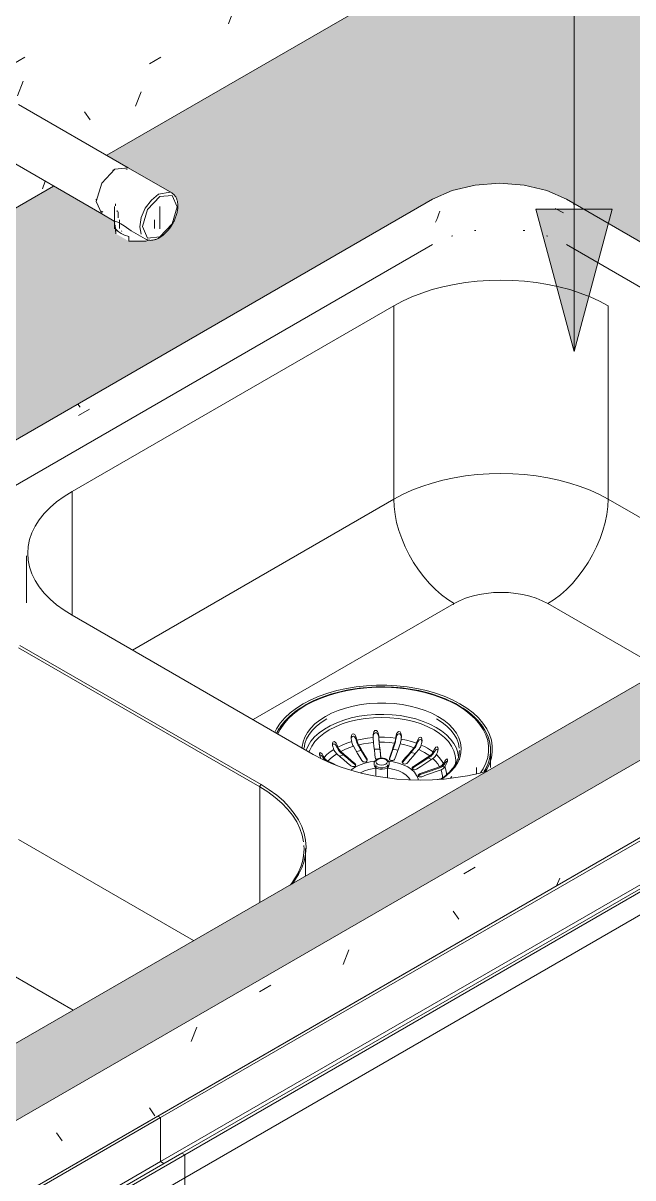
# Model space of a CAD drawing. Header units: millimetres. Extents: x -8593 to 4290, y -4897 to 11072.
# Drawn here: x 612 to 934, y -2815 to -2205 of the extents above; entities that cross this region are included whole.
import ezdxf

# ---------------------------------------------------------------- set-up
doc = ezdxf.new("R2010")
doc.units = ezdxf.units.MM
for name, color, linetype, lineweight in [('G-ANNO-TEXT', 231, 'Continuous', 9), ('G-IMPT', 8, 'Continuous', 9), ('I-FURN', 30, 'Continuous', 9)]:
    doc.layers.add(name, color=color, linetype=linetype, lineweight=lineweight)

# ---------------------------------------------------------------- blocks, each defined once
blk = doc.blocks.new('FP_4-Ortogonal 3D Copiar 1')
at = {"layer": 'I-FURN'}
for p, q in [((-15302.87, -2305.6), (-15307.27, -2303.36)), ((-15370.39, -2310.58), (-15369.83, -2309.1)), ((-15369.83, -2309.1), (-15369.26, -2307.62)), ((-15369.26, -2307.62), (-15368.68, -2306.15)), ((-15368.68, -2306.15), (-15368.09, -2304.68))]:
    blk.add_line(p, q, dxfattribs=at)

msp = doc.modelspace()

# ---------------------------------------------------------------- hatches: boundary and pattern name
at = {"layer": 'G-ANNO-TEXT'}
msp.add_hatch(color=7, dxfattribs=at).paths.add_polyline_path([(903.16, -2378.71), (923.25, -2303.71), (883.06, -2303.71)])
at = {"layer": 'I-FURN'}
h = msp.add_hatch(dxfattribs=at)
h.set_pattern_fill('FP_24', color=256, style=0, pattern_type=2)
h.set_pattern_definition([(30, (-542.186, -1853.675), (143.684, 124.434), [6.844, -117.59, 6.844, -781.239]), (30, (-542.186, -1853.675), (143.684, 124.434), [-131.278, -117.59, 6.844, -242.024, -414.78]), (30, (-542.186, -1853.675), (143.684, 124.434), [-497.736, 6.844, -117.59, 6.844, -283.502]), (30, (-542.186, -1853.675), (143.684, 124.434), [-629.014, -76.112, 6.844, -200.546]), (125.104, (-488.304, -1801.83), (-102.9507, 63.5061), [5.153, -88.544, -593.415]), (125.104, (-488.304, -1801.83), (-102.9507, 63.5061), [-93.697, 5.153, -88.544, -499.718]), (125.104, (-488.304, -1801.83), (-102.9507, 63.5061), [-187.394, 5.153, -182.241, -312.324]), (125.104, (-488.304, -1801.83), (-102.9507, 63.5061), [-374.788, 5.153, -88.544, -218.626]), (125.104, (-488.304, -1801.83), (-102.9507, 63.5061), [-468.485, 5.153, -57.311, -156.162]), (125.104, (-488.304, -1801.83), (-102.9507, 63.5061), [-530.95, 5.153, -151.008]), (248.794, (-470.344, -1708.502), (-40.73367, -187.94098), [8.193, -140.765, -943.402]), (248.794, (-470.344, -1708.502), (-40.73367, -187.94098), [-148.958, 8.193, -140.765, -794.444]), (248.794, (-470.344, -1708.502), (-40.73367, -187.94098), [-297.916, 8.193, -289.724, -496.527]), (248.794, (-470.344, -1708.502), (-40.73367, -187.94098), [-595.833, 8.193, -140.765, -347.569]), (248.794, (-470.344, -1708.502), (-40.73367, -187.94098), [-744.791, 8.193, -91.113, -248.264]), (248.794, (-470.344, -1708.502), (-40.73367, -187.94098), [-844.096, 8.193, -240.071])])
h.paths.add_polyline_path([(-398.31, -2884.29), (495.17, -2368.44), (495.17, -2339.28), (497.39, -2335.38), (502.46, -2331.72), (503.39, -2331.33), (503.39, -2243.75), (503.71, -2241.03), (-504.38, -2823.05)])
h.paths.add_polyline_path([(539.64, -2342.76), (561.42, -2330.19), (561.65, -2293.76), (561.66, -2293.4), (561.9, -2293.04), (562.05, -2292.76), (563.29, -2291.14), (563.95, -2290.78), (565.4, -2290.42), (567.5, -2290.41), (569.79, -2291.43), (569.91, -2291.28), (571.12, -2292.55), (571.12, -2293.08), (570.75, -2294.31), (569.79, -2295.25), (569.93, -2295.45), (571.4, -2293.45), (571.4, -2324.43), (628.55, -2291.43), (592.57, -2270.34), (591.93, -2270), (536.86, -2238.8), (534.08, -2237.81), (532.89, -2237.71), (532.05, -2239.36), (531.39, -2245.57), (531.39, -2331.33), (534.07, -2332.74), (537.66, -2335.81), (539.62, -2339.42), (539.63, -2341.32)])
h.paths.add_polyline_path([(562.85, -2329.36), (562.86, -2329.35), (563.14, -2295.54), (563.76, -2295.47), (563.29, -2294.97), (563.14, -2294.81), (562.82, -2294.84), (562.45, -2294.92), (562.82, -2295.47), (562.84, -2321.27)])
h.paths.add_polyline_path([(566.85, -2295.97), (568.9, -2295.62), (568.05, -2295.69), (566.86, -2295.93)])
h.paths.add_polyline_path([(567.89, -2295.26), (569.91, -2294.68), (569.65, -2294.7), (569.16, -2294.98), (568.05, -2295.23)])
h.paths.add_polyline_path([(561.7, -2292.76), (562.04, -2291.92), (562.82, -2291.57), (562.52, -2292.11), (561.9, -2292.6)])
h.paths.add_polyline_path([(656.55, -2275.26), (1468.45, -1806.51), (1468.45, -1684.04), (550.27, -2214.15), (554.87, -2216.56), (656.46, -2275.21)])
h = msp.add_hatch(dxfattribs=at)
h.set_pattern_fill('FP_15', color=256, style=0, pattern_type=2)
h.set_pattern_definition([(0, (1882.11, -4367.022), (203.2, 29.329), [8.382, -144.018, 8.382, -144.018, -812.8]), (0, (1882.11, -4367.022), (203.2, 29.329), [-304.8, 8.382, -296.418, 8.382, -144.018, -355.6]), (0, (1882.11, -4367.022), (203.2, 29.329), [-762, 8.382, -93.218, 8.382, -245.618]), (135, (1958.31, -4352.357), (-145.594, 86.93524), [5.927, -101.836, 5.927, -676.572]), (135, (1958.31, -4352.357), (-145.594, 86.93524), [-113.69, -101.836, 5.927, -209.599, -359.21]), (135, (1958.31, -4352.357), (-145.594, 86.93524), [-431.052, 5.927, -101.836, 5.927, -245.52]), (135, (1958.31, -4352.357), (-145.594, 86.93524), [-544.742, -65.915, 5.927, -173.678]), (225, (1983.71, -4293.7), (-57.60587, -116.2646), [5.927, -101.836, 5.927, -676.572]), (225, (1983.71, -4293.7), (-57.60587, -116.2646), [-113.69, -101.836, 5.927, -209.599, -359.21]), (225, (1983.71, -4293.7), (-57.60587, -116.2646), [-431.052, 5.927, -101.836, 5.927, -245.52]), (225, (1983.71, -4293.7), (-57.60587, -116.2646), [-544.742, -65.915, 5.927, -173.678])])
h.paths.add_polyline_path([(902.77, -3757.94), (1319.96, -3517.07), (330.01, -2945.52), (1390.67, -2333.15), (3441.28, -3517.07), (3936.26, -3231.3), (1468.45, -1806.51), (656.55, -2275.26), (691.86, -2295.87), (693.45, -2298.33), (694.03, -2301.05), (693.95, -2303.47), (693.1, -2307.23), (692.09, -2309.85), (690.09, -2313.33), (686.33, -2317.31), (684.53, -2318.53), (684.52, -2318.56), (681.16, -2319.93), (680.1, -2320.02), (678.23, -2319.91), (677.26, -2320.47), (668.22, -2320.53), (661.43, -2316.62), (661.16, -2310.13), (660.06, -2309.59), (628.55, -2291.43), (571.38, -2324.44), (571.41, -2339.09), (573.71, -2340.22), (578.03, -2343.5), (583.13, -2349.82), (585.99, -2354.77), (588.24, -2361.2), (589.02, -2367.32), (588.18, -2372.66), (585.99, -2376.37), (569.76, -2385.73), (567.96, -2385.75), (567.03, -2387.31), (540.1, -2402.91), (538.37, -2402.47), (538.53, -2402.97), (539.89, -2403.88), (539.62, -2439.29), (537.44, -2443.15), (533.01, -2446.56), (526.82, -2448.98), (520.64, -2450.09), (513.14, -2449.95), (507.18, -2448.83), (501.48, -2446.44), (497.12, -2442.76), (495.17, -2439.29), (495.17, -2368.44), (-398.31, -2884.29), (902.77, -3635.46), (902.77, -3727.54)])
h.paths.add_polyline_path([(2784.09, -3064.16), (2175.14, -2712.58), (2535.76, -2504.37), (3144.72, -2855.95), (2793.62, -3058.66)])
h.paths.add_polyline_path([(510.32, -2788.64), (497.38, -2787.65), (485.32, -2784.77), (473.06, -2779.08), (268.22, -2660.52), (261.96, -2655.81), (256.97, -2648.85), (255.26, -2641.38), (256.97, -2633.91), (261.96, -2626.95), (269.91, -2620.97), (828.52, -2298.45), (838.88, -2293.86), (850.94, -2290.98), (863.88, -2290), (876.82, -2290.98), (888.88, -2293.86), (899.23, -2298.45), (1104.29, -2416.84), (1112.66, -2423.41), (1117.23, -2429.78), (1118.94, -2437.25), (1117.23, -2444.73), (1112.24, -2451.69), (1104.29, -2457.67), (545.68, -2780.18), (535.32, -2784.77), (523.26, -2787.65), (517.54, -2788.09)])
h.paths.add_polyline_path([(569.01, -2384.83), (569, -2384.33), (568.9, -2384.61), (569, -2384.82)])
h.paths.add_polyline_path([(568.32, -2385.26), (570.67, -2384.46), (570.92, -2383.74), (569, -2384.83), (568.5, -2384.83), (568.27, -2385.25)])
h.paths.add_polyline_path([(539.69, -2351.77), (544.86, -2348.82), (546.57, -2348.63), (546.57, -2348.33), (545.4, -2348.38), (561.42, -2339.21), (561.4, -2330.2), (539.64, -2342.76), (539.67, -2349.31)])
h.paths.add_polyline_path([(562.85, -2329.36), (562.85, -2329.36), (562.85, -2334.1)])
h.paths.add_polyline_path([(562.85, -2338.39), (562.86, -2338.39), (562.85, -2337.88)])
h.paths.add_polyline_path([(682.04, -2297.31), (683.92, -2295.76), (683.71, -2295.96), (682.23, -2297.16)])
h.paths.add_polyline_path([(684.68, -2296.99), (684.25, -2295.98), (684.62, -2296.65), (684.63, -2296.69)])
h.paths.add_polyline_path([(685.36, -2295.29), (687.51, -2294.84), (685.37, -2295.29)])
h.paths.add_polyline_path([(672.46, -2289.16), (672.36, -2289.11), (672.44, -2289.16)])
h = msp.add_hatch(dxfattribs=at)
h.set_pattern_fill('FP_20', color=256, style=0, pattern_type=2)
h.set_pattern_definition([(30, (-436.12, -1914.912), (143.684, 124.434), [6.844, -117.59, 6.844, -781.239]), (30, (-436.12, -1914.912), (143.684, 124.434), [-131.278, -117.59, 6.844, -242.024, -414.78]), (30, (-436.12, -1914.912), (143.684, 124.434), [-497.736, 6.844, -117.59, 6.844, -283.502]), (30, (-436.12, -1914.912), (143.684, 124.434), [-629.014, -76.112, 6.844, -200.546]), (125.104, (-382.24, -1863.065), (-102.9507, 63.506), [5.153, -88.544, -593.415]), (125.104, (-382.24, -1863.065), (-102.9507, 63.506), [-93.697, 5.153, -88.544, -499.718]), (125.104, (-382.24, -1863.065), (-102.9507, 63.506), [-187.394, 5.153, -182.241, -312.324]), (125.104, (-382.24, -1863.065), (-102.9507, 63.506), [-374.788, 5.153, -88.544, -218.626]), (125.104, (-382.24, -1863.065), (-102.9507, 63.506), [-468.485, 5.153, -57.311, -156.162]), (125.104, (-382.24, -1863.065), (-102.9507, 63.506), [-530.95, 5.153, -151.008]), (248.794, (-364.278, -1769.74), (-40.73367, -187.941), [8.193, -140.765, -943.402]), (248.794, (-364.278, -1769.74), (-40.73367, -187.941), [-148.958, 8.193, -140.765, -794.444]), (248.794, (-364.278, -1769.74), (-40.73367, -187.941), [-297.916, 8.193, -289.724, -496.527]), (248.794, (-364.278, -1769.74), (-40.73367, -187.941), [-595.833, 8.193, -140.765, -347.569]), (248.794, (-364.278, -1769.74), (-40.73367, -187.941), [-744.791, 8.193, -91.113, -248.264]), (248.794, (-364.278, -1769.74), (-40.73367, -187.941), [-844.096, 8.193, -240.071])])
h.paths.add_polyline_path([(269.91, -2644.89), (828.52, -2322.37), (828.52, -2298.45), (269.91, -2620.97), (269.91, -2643.66)])
h = msp.add_hatch(dxfattribs=at)
h.set_pattern_fill('FP_21', color=256, style=0, pattern_type=2)
h.set_pattern_definition([(330, (3182.106, -2502.79), (143.684, -41.478), [6.844, -117.59, 6.844, -781.239]), (330, (3182.106, -2502.79), (143.684, -41.478), [-131.278, -117.59, 6.844, -242.024, -414.78]), (330, (3182.106, -2502.79), (143.684, -41.478), [-497.736, 6.844, -117.59, 6.844, -283.502]), (330, (3182.106, -2502.79), (143.684, -41.478), [-629.014, -76.112, 6.844, -200.546]), (111.206, (3235.988, -2513.16), (-102.95035, 182.3835), [8.193, -140.765, -943.402]), (111.206, (3235.988, -2513.16), (-102.95035, 182.3835), [-148.958, 8.193, -140.765, -794.444]), (111.206, (3235.988, -2513.16), (-102.95035, 182.3835), [-297.916, 8.193, -289.724, -496.527]), (111.206, (3235.988, -2513.16), (-102.95035, 182.3835), [-595.833, 8.193, -140.765, -347.569]), (111.206, (3235.988, -2513.16), (-102.95035, 182.3835), [-744.791, 8.193, -91.113, -248.264]), (111.206, (3235.988, -2513.16), (-102.95035, 182.3835), [-844.096, 8.193, -240.071]), (234.896, (3253.95, -2440.573), (-40.7338, -140.906), [5.153, -88.544, -593.415]), (234.896, (3253.95, -2440.573), (-40.7338, -140.906), [-93.697, 5.153, -88.544, -499.718]), (234.896, (3253.95, -2440.573), (-40.7338, -140.906), [-187.394, 5.153, -182.241, -312.324]), (234.896, (3253.95, -2440.573), (-40.7338, -140.906), [-374.788, 5.153, -88.544, -218.626]), (234.896, (3253.95, -2440.573), (-40.7338, -140.906), [-468.485, 5.153, -57.311, -156.162]), (234.896, (3253.95, -2440.573), (-40.7338, -140.906), [-530.95, 5.153, -151.008])])
h.paths.add_polyline_path([(1104.29, -2440.77), (1104.29, -2416.84), (899.23, -2298.45), (899.23, -2322.37), (1102.62, -2439.8)])
h = msp.add_hatch(dxfattribs=at)
h.set_pattern_fill('FP_17', color=256, style=0, pattern_type=2)
h.set_pattern_definition([(30, (-124.993, -2094.542), (143.684, 124.434), [6.844, -117.59, 6.844, -781.239]), (30, (-124.993, -2094.542), (143.684, 124.434), [-131.278, -117.59, 6.844, -242.024, -414.78]), (30, (-124.993, -2094.542), (143.684, 124.434), [-497.736, 6.844, -117.59, 6.844, -283.502]), (30, (-124.993, -2094.542), (143.684, 124.434), [-629.014, -76.112, 6.844, -200.546]), (125.104, (-71.11, -2042.694), (-102.9507, 63.5061), [5.153, -88.544, -593.415]), (125.104, (-71.11, -2042.694), (-102.9507, 63.5061), [-93.697, 5.153, -88.544, -499.718]), (125.104, (-71.11, -2042.694), (-102.9507, 63.5061), [-187.394, 5.153, -182.241, -312.324]), (125.104, (-71.11, -2042.694), (-102.9507, 63.5061), [-374.788, 5.153, -88.544, -218.626]), (125.104, (-71.11, -2042.694), (-102.9507, 63.5061), [-468.485, 5.153, -57.311, -156.162]), (125.104, (-71.11, -2042.694), (-102.9507, 63.5061), [-530.95, 5.153, -151.008]), (248.794, (-53.15, -1949.37), (-40.73367, -187.941), [8.193, -140.765, -943.402]), (248.794, (-53.15, -1949.37), (-40.73367, -187.941), [-148.958, 8.193, -140.765, -794.444]), (248.794, (-53.15, -1949.37), (-40.73367, -187.941), [-297.916, 8.193, -289.724, -496.527]), (248.794, (-53.15, -1949.37), (-40.73367, -187.941), [-595.833, 8.193, -140.765, -347.569]), (248.794, (-53.15, -1949.37), (-40.73367, -187.941), [-744.791, 8.193, -91.113, -248.264]), (248.794, (-53.15, -1949.37), (-40.73367, -187.941), [-844.096, 8.193, -240.071])])
h.paths.add_polyline_path([(365.37, -2965.94), (1390.67, -2373.98), (1390.67, -2333.15), (330.01, -2945.52), (344.15, -2953.69)])

# ---------------------------------------------------------------- linework, layer by layer
at = {"layer": 'G-ANNO-TEXT', "color": 7}
for p, q in [((903.16, -2378.71), (903.16, -1733.58)), ((923.25, -2303.71), (883.06, -2303.71)), ((883.06, -2303.71), (903.16, -2378.71)), ((903.16, -2378.71), (923.25, -2303.71))]:
    msp.add_line(p, q, dxfattribs=at)
at = {"layer": 'G-IMPT'}
for p, q in [((667.94, -2281.84), (609.95, -2248.36)), ((595.95, -2272.61), (653.94, -2306.08)), ((660.23, -2282.98), (659.88, -2283.18)), ((667.94, -2281.84), (660.94, -2282.53)), ((667.41, -2282.74), (666.7, -2282.34)), ((690.92, -2295.1), (667.94, -2281.84)), ((683.95, -2295.78), (680.16, -2298.82)), ((683.95, -2295.78), (690.12, -2294.74)), ((690.9, -2295.09), (690.93, -2295.11)), ((653.94, -2306.08), (651.04, -2299.68)), ((651.07, -2298.43), (651.07, -2298.84)), ((660.6, -2302.25), (660.6, -2314.09)), ((661.2, -2300.86), (661.2, -2301.84)), ((676.92, -2303.18), (674.79, -2308.08)), ((680.14, -2298.85), (676.94, -2303.14)), ((684.6, -2314.09), (684.6, -2302.25)), ((653.75, -2304.77), (654.46, -2305.17)), ((653.94, -2306.08), (660.54, -2309.9)), ((662.1, -2304.37), (662.1, -2305.1)), ((662.7, -2305.1), (662.7, -2308.21)), ((663.4, -2309.35), (663.4, -2313.92)), ((674.78, -2308.12), (674.02, -2312.89)), ((681.8, -2313.92), (681.8, -2309.35)), ((661.11, -2312.09), (661.43, -2316.62)), ((661.43, -2316.62), (661.43, -2314.17)), ((664.34, -2315.13), (664.55, -2315.51)), ((670.66, -2315.74), (676.92, -2319.35)), ((674.02, -2312.93), (674.75, -2316.84)), ((851.38, -2314.83), (850.59, -2314.96)), ((877.17, -2314.96), (876.37, -2314.83)), ((668.22, -2318.09), (668.22, -2320.53)), ((676.88, -2319.33), (676.92, -2319.35)), ((677.5, -2319.64), (677.78, -2319.74)), ((839.19, -2317.68), (838.47, -2317.92)), ((889.28, -2317.92), (888.56, -2317.68)), ((828.52, -2322.37), (269.91, -2644.89)), ((1104.29, -2440.77), (899.23, -2322.37)), ((638.31, -2452.6), (808.01, -2354.63)), ((808.01, -2354.63), (808.01, -2456.69)), ((921.15, -2456.69), (921.15, -2354.63)), ((638.31, -2452.6), (638.31, -2517.92)), ((808.01, -2456.69), (670.13, -2536.3)), ((1013.57, -2510.05), (921.15, -2456.69)), ((614.18, -2486.65), (614.18, -2511.4)), ((839.83, -2511.8), (733.77, -2573.04)), ((839.36, -2512.1), (839.76, -2512.33)), ((949.93, -2546.79), (889.33, -2511.8)), ((765.59, -2591.41), (638.31, -2517.92)), ((610.02, -2535.07), (737.3, -2608.56)), ((738.01, -2607.33), (610.73, -2533.85)), ((841.89, -2565.41), (842.31, -2565.65)), ((788.43, -2583.21), (788.43, -2584.37)), ((800.14, -2582.37), (800.14, -2582.87)), ((809.13, -2582.55), (809.13, -2583.32)), ((778.07, -2587.56), (778.46, -2587.36)), ((778.32, -2586.93), (778.32, -2588.09)), ((788.37, -2589.83), (790.91, -2589.39)), ((797.76, -2588.67), (800.54, -2588.57)), ((820.08, -2585.3), (820.42, -2585.43)), ((820.21, -2584.81), (820.21, -2585.98)), ((829.05, -2589.49), (829.05, -2590.65)), ((858.48, -2584.3), (858.6, -2584.78)), ((859.09, -2587.83), (859.14, -2588.79)), ((859.15, -2598.35), (859.15, -2589.37)), ((771.02, -2592.42), (771.02, -2593.59)), ((779.57, -2592.28), (781.51, -2591.61)), ((787.51, -2596.72), (787.51, -2596.13)), ((793.92, -2594.49), (793.92, -2593.91)), ((797.65, -2596.15), (797.65, -2596.96)), ((799.83, -2594.09), (799.24, -2594.3)), ((801.27, -2593.08), (801.23, -2593.48)), ((801.27, -2593.48), (801.27, -2593.08)), ((803.77, -2594.1), (804.34, -2594.56)), ((804.26, -2594.39), (803.91, -2594.24)), ((805.65, -2596.96), (805.65, -2596.15)), ((805.72, -2594.2), (805.77, -2593.9)), ((812.55, -2595.79), (812.75, -2595.45)), ((812.75, -2595.45), (812.75, -2594.86)), ((826.22, -2593.28), (827.98, -2594.08)), ((834.59, -2595.63), (834.59, -2596.8)), ((842.76, -2594.27), (842.76, -2593.7)), ((798.65, -2596.96), (798.65, -2602.87)), ((804.65, -2603.8), (804.65, -2596.96)), ((818.4, -2598.28), (818.4, -2597.69)), ((822.03, -2602.06), (822.03, -2601.47)), ((833.84, -2597.57), (834.78, -2598.29)), ((839.28, -2598.76), (839.93, -2597.85)), ((851.65, -2601.66), (851.65, -2598.35)), ((832.9, -2604.35), (831.08, -2604.61)), ((838.01, -2603.99), (838.6, -2603.12)), ((737.3, -2608.56), (737.3, -2669.55)), ((702.44, -2689.67), (610.02, -2636.32)), ((761.44, -2655.62), (761.44, -2640.97)), ((638.8, -2726.42), (578.2, -2691.43))]:
    msp.add_line(p, q, dxfattribs=at)
for points in [[(651.04, -2299.68, 0), (653.94, -2289.92, 0), (660.94, -2282.53, 0), (667.94, -2281.84, 0)], [(660.94, -2282.53, 0), (653.94, -2289.92, 0), (651.04, -2299.68, 0), (653.94, -2306.08, 0)], [(684.57, -2318.28, 0), (678.09, -2318.87, 0), (675.43, -2312.88, 0), (678.16, -2303.82, 0), (684.68, -2296.99, 0)], [(690.92, -2295.1, 0), (691.23, -2295.3, 0), (691.53, -2295.52, 0), (691.82, -2295.75, 0), (692.08, -2296.01, 0), (692.34, -2296.29, 0), (692.57, -2296.58, 0), (692.79, -2296.89, 0), (693, -2297.22, 0), (693.18, -2297.56, 0), (693.35, -2297.92, 0), (693.5, -2298.29, 0), (693.64, -2298.67, 0), (693.75, -2299.06, 0), (693.85, -2299.46, 0), (693.94, -2299.88, 0), (694, -2300.3, 0), (694.05, -2300.74, 0), (694.09, -2301.18, 0), (694.11, -2301.63, 0), (694.11, -2302.09, 0), (694.1, -2302.55, 0), (694.07, -2303.03, 0), (694.02, -2303.5, 0), (693.96, -2303.98, 0), (693.88, -2304.47, 0), (693.79, -2304.96, 0), (693.69, -2305.45, 0), (693.57, -2305.95, 0), (693.43, -2306.45, 0), (693.29, -2306.94, 0), (693.12, -2307.44, 0), (692.95, -2307.94, 0), (692.76, -2308.44, 0), (692.55, -2308.93, 0), (692.34, -2309.42, 0), (692.11, -2309.91, 0), (691.87, -2310.4, 0), (691.62, -2310.88, 0), (691.36, -2311.35, 0), (691.08, -2311.82, 0), (690.8, -2312.28, 0), (690.5, -2312.74, 0), (690.2, -2313.19, 0), (689.88, -2313.62, 0), (689.56, -2314.05, 0), (689.23, -2314.47, 0), (688.89, -2314.88, 0), (688.55, -2315.27, 0), (688.19, -2315.66, 0), (687.83, -2316.03, 0), (687.47, -2316.39, 0), (687.09, -2316.73, 0), (686.72, -2317.07, 0), (686.34, -2317.38, 0), (685.95, -2317.68, 0), (685.56, -2317.97, 0), (685.17, -2318.24, 0), (684.78, -2318.49, 0), (684.38, -2318.73, 0), (684.37, -2318.73, 0)], [(684.68, -2296.99, 0), (691.16, -2296.4, 0), (693.82, -2302.39, 0), (691.09, -2311.45, 0), (684.57, -2318.28, 0)], [(663.97, -2311.37, 0), (662.53, -2310.57, 0), (660.81, -2310.02, 0)], [(661.43, -2314.17, 0), (662.56, -2315.43, 0), (664.12, -2316.54, 0)], [(670.68, -2315.73, 0), (669.48, -2315.02, 0), (665.72, -2312.42, 0), (664.07, -2311.43, 0)], [(664.12, -2316.54, 0), (666.03, -2317.43, 0), (668.22, -2318.09, 0)], [(668.22, -2320.53, 0), (677.26, -2320.47, 0), (678.65, -2320.07, 0)], [(676.92, -2319.35, 0), (677.24, -2319.53, 0), (677.58, -2319.68, 0), (677.93, -2319.8, 0), (678.29, -2319.91, 0), (678.65, -2319.99, 0), (679.03, -2320.05, 0), (679.41, -2320.08, 0), (679.79, -2320.1, 0), (680.18, -2320.08, 0), (680.57, -2320.05, 0), (680.96, -2320, 0), (681.36, -2319.92, 0), (681.76, -2319.83, 0), (682.16, -2319.71, 0), (682.56, -2319.58, 0), (682.96, -2319.42, 0), (683.36, -2319.25, 0), (683.77, -2319.06, 0), (684.16, -2318.85, 0), (684.36, -2318.74, 0)], [(808.01, -2354.63, 0), (812.63, -2352.16, 0), (817.56, -2349.92, 0), (822.78, -2347.9, 0), (828.26, -2346.13, 0), (833.97, -2344.61, 0), (839.86, -2343.36, 0), (845.91, -2342.37, 0), (852.07, -2341.67, 0), (858.31, -2341.24, 0), (864.58, -2341.1, 0), (870.86, -2341.24, 0), (877.1, -2341.67, 0), (883.26, -2342.37, 0), (889.3, -2343.36, 0), (895.2, -2344.61, 0), (900.9, -2346.13, 0), (906.38, -2347.9, 0), (911.61, -2349.92, 0), (916.54, -2352.16, 0), (921.15, -2354.63, 0)], [(921.15, -2456.69, 0), (916.54, -2454.23, 0), (911.61, -2451.98, 0), (906.38, -2449.97, 0), (900.9, -2448.19, 0), (895.2, -2446.68, 0), (889.3, -2445.42, 0), (883.26, -2444.44, 0), (877.1, -2443.73, 0), (870.86, -2443.3, 0), (864.58, -2443.16, 0), (858.31, -2443.3, 0), (852.07, -2443.73, 0), (845.91, -2444.44, 0), (839.86, -2445.42, 0), (833.97, -2446.68, 0), (828.26, -2448.19, 0), (822.78, -2449.97, 0), (817.56, -2451.98, 0), (812.63, -2454.23, 0), (808.01, -2456.69, 0)], [(638.31, -2517.92, 0), (634.05, -2515.26, 0), (630.16, -2512.41, 0), (626.67, -2509.4, 0), (623.6, -2506.23, 0), (620.97, -2502.94, 0), (618.79, -2499.54, 0), (617.09, -2496.05, 0), (615.86, -2492.49, 0), (615.12, -2488.89, 0), (614.88, -2485.26, 0), (615.12, -2481.64, 0), (615.86, -2478.04, 0), (617.09, -2474.48, 0), (618.79, -2470.99, 0), (620.97, -2467.59, 0), (623.6, -2464.3, 0), (626.67, -2461.13, 0), (630.16, -2458.12, 0), (634.05, -2455.27, 0), (638.31, -2452.6, 0)], [(839.83, -2511.8, 0), (836.51, -2509.68, 0), (833.22, -2507.18, 0), (830, -2504.33, 0), (826.89, -2501.15, 0), (823.92, -2497.69, 0), (821.13, -2493.99, 0), (818.54, -2490.07, 0), (816.19, -2485.99, 0), (814.09, -2481.79, 0), (812.28, -2477.52, 0), (810.77, -2473.22, 0), (809.57, -2468.94, 0), (808.71, -2464.73, 0), (808.19, -2460.63, 0), (808.01, -2456.69, 0)], [(889.33, -2511.8, 0), (892.66, -2509.68, 0), (895.95, -2507.18, 0), (899.16, -2504.33, 0), (902.27, -2501.15, 0), (905.24, -2497.69, 0), (908.04, -2493.99, 0), (910.62, -2490.07, 0), (912.98, -2485.99, 0), (915.07, -2481.79, 0), (916.89, -2477.52, 0), (918.4, -2473.22, 0), (919.59, -2468.94, 0), (920.46, -2464.73, 0), (920.98, -2460.63, 0), (921.15, -2456.69, 0)], [(889.33, -2511.8, 0), (886.41, -2510.29, 0), (883.2, -2508.98, 0), (879.77, -2507.88, 0), (876.14, -2507.02, 0), (872.37, -2506.39, 0), (868.5, -2506.01, 0), (864.58, -2505.88, 0), (860.66, -2506.01, 0), (856.79, -2506.39, 0), (853.02, -2507.02, 0), (849.4, -2507.88, 0), (845.96, -2508.98, 0), (842.76, -2510.29, 0), (839.83, -2511.8, 0)], [(746.29, -2580.27, 0), (746.46, -2579.91, 0), (747.15, -2578.61, 0), (747.93, -2577.33, 0), (748.8, -2576.07, 0), (749.76, -2574.84, 0), (750.79, -2573.64, 0), (751.91, -2572.46, 0), (753.1, -2571.31, 0), (754.37, -2570.19, 0), (755.72, -2569.1, 0), (757.14, -2568.04, 0), (758.62, -2567.02, 0), (760.18, -2566.04, 0), (761.8, -2565.1, 0), (763.48, -2564.19, 0), (765.22, -2563.32, 0), (767.02, -2562.5, 0), (768.87, -2561.72, 0), (770.78, -2560.98, 0), (772.73, -2560.29, 0), (774.73, -2559.64, 0), (776.77, -2559.04, 0), (778.84, -2558.49, 0), (780.96, -2557.99, 0), (783.11, -2557.54, 0), (785.28, -2557.13, 0), (787.48, -2556.78, 0), (789.71, -2556.48, 0), (791.95, -2556.23, 0), (794.21, -2556.03, 0), (796.48, -2555.88, 0), (798.75, -2555.79, 0), (801.03, -2555.75, 0), (803.32, -2555.76, 0), (805.6, -2555.83, 0), (807.87, -2555.94, 0), (810.14, -2556.11, 0), (812.39, -2556.34, 0), (814.62, -2556.61, 0), (816.83, -2556.94, 0), (819.02, -2557.31, 0), (821.19, -2557.74, 0), (823.32, -2558.21, 0), (825.42, -2558.74, 0), (827.48, -2559.31, 0), (829.5, -2559.93, 0), (831.48, -2560.6, 0), (833.41, -2561.32, 0), (835.29, -2562.07, 0), (837.12, -2562.87, 0), (838.89, -2563.72, 0), (840.6, -2564.6, 0), (842.1, -2565.44, 0)], [(841.6, -2565.49, 0), (837.75, -2563.46, 0), (833.58, -2561.64, 0), (829.14, -2560.05, 0), (824.47, -2558.71, 0), (819.61, -2557.62, 0), (814.59, -2556.8, 0), (809.46, -2556.24, 0), (804.26, -2555.97, 0), (799.04, -2555.97, 0), (793.84, -2556.24, 0), (788.71, -2556.8, 0), (783.7, -2557.62, 0), (778.83, -2558.71, 0), (774.16, -2560.05, 0), (769.72, -2561.64, 0), (765.56, -2563.46, 0), (761.7, -2565.49, 0), (758.18, -2567.71, 0), (755.04, -2570.12, 0), (752.29, -2572.68, 0), (749.96, -2575.38, 0), (748.08, -2578.19, 0), (746.85, -2580.61, 0)], [(856.31, -2600.51, 0), (857.07, -2599.28, 0), (858.55, -2596.28, 0), (859.54, -2593.21, 0), (860.04, -2590.11, 0), (860.04, -2586.99, 0), (859.54, -2583.89, 0), (858.55, -2580.82, 0), (857.07, -2577.83, 0), (855.12, -2574.92, 0), (852.72, -2572.13, 0), (849.88, -2569.48, 0), (846.62, -2566.99, 0), (842.98, -2564.69, 0), (838.99, -2562.59, 0), (834.69, -2560.71, 0), (830.09, -2559.07, 0), (825.26, -2557.68, 0), (820.23, -2556.55, 0), (815.03, -2555.7, 0), (809.73, -2555.13, 0), (804.35, -2554.84, 0), (798.95, -2554.84, 0), (793.57, -2555.13, 0), (788.27, -2555.7, 0), (783.07, -2556.55, 0), (778.04, -2557.68, 0), (773.21, -2559.07, 0), (768.62, -2560.71, 0), (764.31, -2562.59, 0), (760.32, -2564.69, 0)], [(760.32, -2564.69, 0), (756.68, -2566.99, 0), (753.43, -2569.48, 0), (750.58, -2572.13, 0), (748.18, -2574.92, 0), (746.23, -2577.83, 0), (745.25, -2579.69, 0)], [(831.35, -2571.41, 0), (828.08, -2569.71, 0), (824.53, -2568.21, 0), (820.72, -2566.95, 0), (816.7, -2565.91, 0), (812.52, -2565.13, 0), (808.22, -2564.6, 0), (803.85, -2564.34, 0), (799.45, -2564.34, 0), (795.08, -2564.6, 0), (790.78, -2565.13, 0), (786.6, -2565.91, 0), (782.58, -2566.95, 0), (778.78, -2568.21, 0), (775.22, -2569.71, 0), (771.95, -2571.41, 0)], [(841.6, -2565.49, 0), (845.12, -2567.71, 0), (848.26, -2570.12, 0), (851.01, -2572.68, 0), (853.34, -2575.38, 0), (855.22, -2578.19, 0), (856.65, -2581.08, 0), (857.61, -2584.04, 0), (858.09, -2587.05, 0), (858.09, -2590.06, 0), (857.61, -2593.06, 0), (856.65, -2596.02, 0), (855.22, -2598.92, 0), (853.74, -2601.18, 0)], [(859.15, -2589.37, 0), (859.1, -2587.99, 0), (858.96, -2586.62, 0), (858.72, -2585.26, 0), (858.39, -2583.9, 0), (857.97, -2582.56, 0), (857.45, -2581.22, 0), (856.85, -2579.91, 0), (856.15, -2578.61, 0), (855.37, -2577.33, 0), (854.5, -2576.07, 0), (853.54, -2574.84, 0), (852.51, -2573.64, 0), (851.39, -2572.46, 0), (850.2, -2571.31, 0), (848.93, -2570.19, 0), (847.58, -2569.1, 0), (846.16, -2568.04, 0), (844.68, -2567.02, 0), (843.12, -2566.04, 0), (842.1, -2565.44, 0)], [(753.89, -2570.64, 0), (754.21, -2570.36, 0), (754.57, -2570.07, 0)], [(771.95, -2571.41, 0), (769.01, -2573.29, 0), (766.43, -2575.34, 0), (764.23, -2577.54, 0), (762.44, -2579.86, 0), (761.08, -2582.28, 0), (760.17, -2584.76, 0), (759.71, -2587.28, 0), (759.66, -2588.01, 0)], [(830.36, -2577.12, 0), (827.09, -2575.42, 0), (823.52, -2573.94, 0), (819.69, -2572.69, 0), (815.65, -2571.69, 0), (811.45, -2570.94, 0), (807.13, -2570.47, 0), (802.75, -2570.26, 0), (798.35, -2570.33, 0), (794, -2570.67, 0), (789.73, -2571.28, 0), (785.6, -2572.16, 0), (781.67, -2573.29, 0), (777.96, -2574.65, 0), (774.53, -2576.24, 0), (771.42, -2578.04, 0), (768.67, -2580.02, 0), (766.3, -2582.16, 0), (764.35, -2584.43, 0), (762.83, -2586.81, 0), (761.79, -2589.22, 0)], [(833.33, -2604.47, 0), (835.76, -2602.7, 0), (838.21, -2600.49, 0), (840.23, -2598.13, 0), (841.8, -2595.67, 0), (842.9, -2593.12, 0), (843.51, -2590.52, 0), (843.64, -2587.9, 0), (843.27, -2585.28, 0), (842.41, -2582.7, 0), (841.07, -2580.19, 0), (839.28, -2577.78, 0), (837.04, -2575.49, 0), (834.39, -2573.36, 0), (831.35, -2571.41, 0)], [(847.54, -2569.12, 0), (849.09, -2570.36, 0), (849.5, -2570.72, 0)], [(850.05, -2571.2, 0), (851.88, -2572.97, 0), (854.25, -2575.71, 0), (856.17, -2578.57, 0), (857.62, -2581.52, 0), (858.6, -2584.54, 0), (859.09, -2587.59, 0), (859.09, -2590.66, 0), (858.6, -2593.71, 0), (857.62, -2596.72, 0), (856.17, -2599.67, 0), (855.53, -2600.71, 0)], [(746.24, -2580.26, 0), (747.13, -2578.57, 0), (747.6, -2577.8, 0)], [(748.34, -2576.69, 0), (749.05, -2575.71, 0), (751.42, -2572.97, 0), (752.18, -2572.2, 0)], [(760.71, -2588.13, 0), (761.16, -2585.67, 0), (762.05, -2583.24, 0), (763.37, -2580.89, 0), (765.12, -2578.62, 0), (767.27, -2576.48, 0), (769.79, -2574.47, 0), (772.66, -2572.63, 0)], [(829.3, -2578.48, 0), (826.03, -2576.8, 0), (822.45, -2575.33, 0), (818.61, -2574.11, 0), (814.56, -2573.14, 0), (810.35, -2572.44, 0), (806.03, -2572.01, 0), (801.65, -2571.87, 0), (797.27, -2572.01, 0), (792.95, -2572.44, 0), (788.74, -2573.14, 0), (784.69, -2574.11, 0), (780.85, -2575.33, 0), (777.27, -2576.8, 0), (774, -2578.48, 0), (771.08, -2580.37, 0), (768.54, -2582.43, 0), (766.42, -2584.65, 0), (764.75, -2586.99, 0), (763.53, -2589.42, 0), (763.28, -2590.1, 0)], [(842.24, -2592.92, 0), (841.89, -2590.53, 0), (841.06, -2588.04, 0), (839.77, -2585.61, 0), (838.03, -2583.28, 0), (835.87, -2581.07, 0), (833.3, -2579.01, 0), (830.36, -2577.12, 0)], [(842.59, -2588.13, 0), (842.15, -2585.67, 0), (841.25, -2583.24, 0), (839.93, -2580.89, 0), (838.18, -2578.62, 0), (836.04, -2576.48, 0), (833.51, -2574.47, 0), (830.64, -2572.63, 0)], [(785.71, -2583.94, 0), (785.59, -2583.11, 0), (785.58, -2582.27, 0), (785.71, -2581.43, 0), (786.09, -2580.69, 0), (786.83, -2580.5, 0), (787.46, -2580.96, 0), (787.9, -2581.64, 0), (788.22, -2582.4, 0), (788.43, -2583.21, 0)], [(785.62, -2583.11, 0), (785.78, -2582.46, 0), (786.15, -2581.88, 0), (786.76, -2581.72, 0), (787.31, -2582.05, 0), (787.72, -2582.57, 0), (788.03, -2583.16, 0), (788.27, -2583.8, 0)], [(785.84, -2584.59, 0), (785.78, -2584.26, 0), (785.71, -2583.94, 0)], [(788.27, -2583.8, 0), (788.35, -2584.08, 0), (788.43, -2584.37, 0)], [(788.43, -2583.21, 0), (788.5, -2583.53, 0), (788.56, -2583.86, 0)], [(788.56, -2583.86, 0), (791.36, -2583.27, 0), (794.24, -2582.82, 0), (797.18, -2582.52, 0)], [(789.48, -2586.37, 0), (789.25, -2585.95, 0), (789.04, -2585.47, 0), (788.85, -2584.95, 0), (788.69, -2584.41, 0), (788.56, -2583.86, 0)], [(797.15, -2581.86, 0), (797.17, -2581.02, 0), (797.3, -2580.19, 0), (797.58, -2579.4, 0), (798.12, -2578.75, 0), (798.92, -2578.71, 0), (799.51, -2579.3, 0), (799.85, -2580.06, 0), (800.05, -2580.87, 0), (800.14, -2581.71, 0)], [(797.18, -2582.52, 0), (797.16, -2582.19, 0), (797.15, -2581.86, 0)], [(797.17, -2582.19, 0), (797.23, -2581.74, 0), (797.4, -2581.07, 0), (797.69, -2580.44, 0), (798.18, -2579.95, 0), (798.85, -2579.92, 0), (799.38, -2580.35, 0), (799.72, -2580.95, 0), (799.94, -2581.6, 0), (800.08, -2582.28, 0)], [(797.18, -2582.52, 0), (797.2, -2583.09, 0), (797.24, -2583.65, 0), (797.28, -2584.19, 0), (797.32, -2584.7, 0), (797.37, -2585.15, 0)], [(800.08, -2582.28, 0), (800.11, -2582.57, 0), (800.14, -2582.87, 0)], [(800.14, -2581.71, 0), (800.15, -2582.04, 0), (800.17, -2582.37, 0)], [(800.14, -2582.87, 0), (800.18, -2583.58, 0), (800.23, -2584.26, 0), (800.28, -2584.89, 0), (800.34, -2585.47, 0)], [(800.17, -2582.37, 0), (803.15, -2582.37, 0), (806.12, -2582.52, 0), (809.05, -2582.82, 0)], [(800.35, -2585, 0), (800.31, -2584.55, 0), (800.26, -2584.04, 0), (800.22, -2583.5, 0), (800.19, -2582.94, 0), (800.17, -2582.37, 0)], [(809.05, -2582.82, 0), (808.97, -2583.38, 0), (808.87, -2583.94, 0), (808.76, -2584.47, 0), (808.63, -2584.97, 0), (808.49, -2585.41, 0)], [(808.53, -2585.88, 0), (808.71, -2585.32, 0), (808.87, -2584.69, 0), (809.01, -2584.02, 0), (809.13, -2583.32, 0)], [(809.05, -2582.82, 0), (809.09, -2582.49, 0), (809.13, -2582.16, 0)], [(809.13, -2582.16, 0), (809.28, -2581.34, 0), (809.54, -2580.55, 0), (809.94, -2579.83, 0), (810.56, -2579.3, 0), (811.34, -2579.42, 0), (811.81, -2580.12, 0), (812.02, -2580.93, 0), (812.08, -2581.77, 0), (812.03, -2582.61, 0)], [(809.13, -2583.32, 0), (809.18, -2583.03, 0), (809.24, -2582.74, 0)], [(809.24, -2582.74, 0), (809.43, -2582.08, 0), (809.7, -2581.46, 0), (810.08, -2580.9, 0), (810.63, -2580.51, 0), (811.28, -2580.61, 0), (811.72, -2581.15, 0), (811.95, -2581.8, 0), (812.06, -2582.49, 0)], [(811.39, -2585.86, 0), (811.53, -2585.42, 0), (811.66, -2584.92, 0), (811.77, -2584.39, 0), (811.87, -2583.83, 0), (811.95, -2583.27, 0)], [(812.03, -2582.61, 0), (811.99, -2582.94, 0), (811.95, -2583.27, 0)], [(811.95, -2583.27, 0), (814.75, -2583.86, 0), (817.45, -2584.59, 0), (820.03, -2585.45, 0)], [(820.21, -2584.81, 0), (820.48, -2584.03, 0), (820.84, -2583.31, 0), (821.31, -2582.67, 0), (821.94, -2582.27, 0), (822.6, -2582.54, 0), (822.89, -2583.31, 0), (822.94, -2584.16, 0), (822.85, -2584.99, 0), (822.67, -2585.81, 0)], [(820.42, -2585.43, 0), (820.69, -2584.81, 0), (821.03, -2584.25, 0), (821.46, -2583.77, 0), (822, -2583.5, 0), (822.55, -2583.72, 0), (822.84, -2584.33, 0), (822.9, -2584.64, 0)], [(829.3, -2578.48, 0), (832.22, -2580.37, 0), (834.76, -2582.43, 0), (836.88, -2584.65, 0), (838.56, -2586.99, 0), (839.77, -2589.42, 0), (840.5, -2591.92, 0), (840.75, -2594.44, 0), (840.56, -2596.68, 0)], [(771.3, -2592.99, 0), (772.79, -2591.5, 0), (774.5, -2590.09, 0), (776.41, -2588.77, 0)], [(776.19, -2588.15, 0), (775.95, -2587.36, 0), (775.8, -2586.54, 0), (775.76, -2585.69, 0), (775.95, -2584.89, 0), (776.52, -2584.56, 0), (777.13, -2584.9, 0), (777.61, -2585.49, 0), (778, -2586.18, 0), (778.32, -2586.93, 0)], [(775.84, -2586.4, 0), (775.98, -2586.07, 0), (776.46, -2585.8, 0), (776.98, -2586.02, 0), (777.41, -2586.45, 0), (777.77, -2586.98, 0), (778.07, -2587.56, 0)], [(776.41, -2588.77, 0), (776.3, -2588.46, 0), (776.19, -2588.15, 0)], [(776.41, -2588.77, 0), (776.63, -2589.28, 0), (776.9, -2589.78, 0), (777.21, -2590.25, 0), (777.57, -2590.67, 0), (777.95, -2591.03, 0)], [(778.07, -2587.56, 0), (778.19, -2587.83, 0), (778.32, -2588.09, 0)], [(778.32, -2586.93, 0), (778.43, -2587.24, 0), (778.53, -2587.54, 0)], [(778.32, -2588.09, 0), (778.65, -2588.72, 0), (779.04, -2589.31, 0), (779.48, -2589.84, 0), (779.96, -2590.3, 0)], [(778.53, -2587.54, 0), (780.82, -2586.44, 0), (783.26, -2585.45, 0), (785.84, -2584.59, 0)], [(780.07, -2589.81, 0), (779.69, -2589.44, 0), (779.34, -2589.02, 0), (779.02, -2588.56, 0), (778.75, -2588.06, 0), (778.53, -2587.54, 0)], [(786.76, -2587.11, 0), (784.4, -2587.9, 0), (782.16, -2588.8, 0), (780.07, -2589.81, 0)], [(780.07, -2589.81, 0), (781.93, -2591.39, 0), (783.79, -2592.97, 0), (785.65, -2594.55, 0), (787.51, -2596.13, 0)], [(785.84, -2584.59, 0), (785.97, -2585.14, 0), (786.13, -2585.68, 0), (786.32, -2586.2, 0), (786.53, -2586.68, 0), (786.76, -2587.11, 0)], [(791.2, -2594.64, 0), (790.09, -2592.76, 0), (788.98, -2590.87, 0), (787.87, -2588.99, 0), (786.76, -2587.11, 0)], [(788.43, -2584.37, 0), (788.63, -2585.05, 0), (788.86, -2585.71, 0), (789.13, -2586.31, 0), (789.41, -2586.84, 0)], [(789.41, -2586.84, 0), (790.54, -2588.76, 0), (791.67, -2590.67, 0), (792.8, -2592.58, 0), (793.92, -2594.49, 0)], [(797.37, -2585.15, 0), (794.68, -2585.43, 0), (792.04, -2585.84, 0), (789.48, -2586.37, 0)], [(789.48, -2586.37, 0), (790.59, -2588.26, 0), (791.7, -2590.14, 0), (792.81, -2592.02, 0), (793.92, -2593.91, 0)], [(798.28, -2593.23, 0), (798.05, -2591.21, 0), (797.82, -2589.19, 0), (797.59, -2587.17, 0), (797.37, -2585.15, 0)], [(800.34, -2585.47, 0), (800.57, -2587.52, 0), (800.81, -2589.57, 0), (801.04, -2591.62, 0), (801.25, -2593.48, 0)], [(808.49, -2585.41, 0), (805.8, -2585.14, 0), (803.08, -2585.01, 0), (800.35, -2585, 0)], [(800.35, -2585, 0), (800.58, -2587.02, 0), (800.81, -2589.04, 0), (801.04, -2591.06, 0), (801.27, -2593.08, 0)], [(805.77, -2593.31, 0), (806.45, -2591.33, 0), (807.13, -2589.36, 0), (807.81, -2587.39, 0), (808.49, -2585.41, 0)], [(805.77, -2593.9, 0), (806.46, -2591.89, 0), (807.15, -2589.89, 0), (807.84, -2587.88, 0), (808.53, -2585.88, 0)], [(807.52, -2588.8, 0), (809.38, -2588.98, 0), (810.28, -2589.09, 0)], [(811.39, -2585.86, 0), (810.71, -2587.84, 0), (810.03, -2589.81, 0), (809.34, -2591.78, 0), (808.66, -2593.76, 0)], [(818.79, -2587.85, 0), (816.42, -2587.07, 0), (813.95, -2586.4, 0), (811.39, -2585.86, 0)], [(812.75, -2594.86, 0), (814.26, -2593.11, 0), (815.77, -2591.36, 0), (817.28, -2589.6, 0), (818.79, -2587.85, 0)], [(812.75, -2595.45, 0), (814.29, -2593.67, 0), (815.82, -2591.89, 0), (817.35, -2590.11, 0), (818.88, -2588.33, 0)], [(821.24, -2588.85, 0), (819.74, -2590.6, 0), (818.23, -2592.35, 0), (816.72, -2594.1, 0), (815.21, -2595.85, 0)], [(820.03, -2585.45, 0), (819.86, -2585.98, 0), (819.64, -2586.5, 0), (819.38, -2587, 0), (819.1, -2587.45, 0), (818.79, -2587.85, 0)], [(818.88, -2588.33, 0), (819.27, -2587.83, 0), (819.62, -2587.26, 0), (819.94, -2586.63, 0), (820.21, -2585.98, 0)], [(820.03, -2585.45, 0), (820.12, -2585.13, 0), (820.21, -2584.81, 0)], [(820.21, -2585.98, 0), (820.31, -2585.7, 0), (820.42, -2585.43, 0)], [(821.24, -2588.85, 0), (821.55, -2588.45, 0), (821.84, -2587.99, 0), (822.1, -2587.5, 0), (822.32, -2586.97, 0), (822.49, -2586.44, 0)], [(824.32, -2590.41, 0), (822.82, -2589.6, 0), (821.24, -2588.85, 0)], [(822.67, -2585.81, 0), (822.58, -2586.12, 0), (822.49, -2586.44, 0)], [(822.49, -2586.44, 0), (824.22, -2587.26, 0), (825.85, -2588.14, 0)], [(825.85, -2588.14, 0), (827.38, -2589.08, 0), (828.8, -2590.08, 0)], [(829.05, -2589.49, 0), (828.92, -2589.79, 0), (828.8, -2590.08, 0)], [(830.77, -2590.91, 0), (831.06, -2590.15, 0), (831.28, -2589.34, 0), (831.41, -2588.5, 0), (831.33, -2587.69, 0), (830.86, -2587.31, 0), (830.3, -2587.59, 0), (829.81, -2588.13, 0), (829.4, -2588.78, 0), (829.05, -2589.49, 0)], [(831.3, -2588.87, 0), (830.91, -2588.55, 0), (830.44, -2588.72, 0), (830.02, -2589.11, 0), (829.65, -2589.6, 0), (829.33, -2590.15, 0)], [(842.65, -2589.37, 0), (842.62, -2590.27, 0), (842.53, -2591.17, 0), (842.37, -2592.07, 0), (842.15, -2592.96, 0), (841.87, -2593.85, 0), (841.53, -2594.74, 0), (841.12, -2595.62, 0), (840.65, -2596.5, 0), (840.12, -2597.36, 0), (839.53, -2598.22, 0), (838.88, -2599.06, 0), (838.16, -2599.9, 0), (837.39, -2600.71, 0), (836.56, -2601.51, 0), (835.67, -2602.3, 0), (834.73, -2603.06, 0), (833.73, -2603.8, 0), (832.7, -2604.5, 0)], [(859.15, -2589.49, 0), (859.09, -2590.9, 0), (858.6, -2593.95, 0)], [(857.48, -2600.19, 0), (852.77, -2601.42, 0), (846.88, -2602.68, 0), (840.83, -2603.66, 0), (834.67, -2604.37, 0), (828.43, -2604.8, 0), (822.16, -2604.94, 0), (815.88, -2604.8, 0), (809.64, -2604.37, 0), (803.48, -2603.66, 0), (797.44, -2602.68, 0), (791.54, -2601.42, 0), (785.84, -2599.9, 0), (780.36, -2598.13, 0), (775.13, -2596.12, 0), (770.2, -2593.87, 0), (765.59, -2591.41, 0)], [(769.42, -2593.26, 0), (769.14, -2592.48, 0), (768.93, -2591.66, 0), (768.9, -2590.84, 0), (769.25, -2590.42, 0), (769.75, -2590.65, 0), (770.22, -2591.14, 0), (770.64, -2591.74, 0), (771.02, -2592.42, 0)], [(769.2, -2591.67, 0), (769.62, -2591.79, 0), (770.02, -2592.14, 0), (770.38, -2592.6, 0), (770.72, -2593.11, 0)], [(770.72, -2593.11, 0), (770.86, -2593.35, 0), (771.02, -2593.59, 0)], [(771.02, -2592.42, 0), (771.16, -2592.7, 0), (771.3, -2592.99, 0)], [(771.02, -2593.59, 0), (771.44, -2594.14, 0), (771.94, -2594.64, 0)], [(773.27, -2594.9, 0), (772.78, -2594.62, 0), (772.32, -2594.28, 0), (771.92, -2593.89, 0), (771.57, -2593.45, 0), (771.3, -2592.99, 0)], [(777.95, -2591.03, 0), (776.2, -2592.24, 0), (774.63, -2593.53, 0), (773.27, -2594.9, 0)], [(773.27, -2594.9, 0), (775.65, -2596.05, 0), (778.03, -2597.19, 0), (778.45, -2597.4, 0)], [(785.39, -2597.36, 0), (783.53, -2595.78, 0), (781.67, -2594.2, 0), (779.81, -2592.62, 0), (777.95, -2591.03, 0)], [(779.96, -2590.3, 0), (781.84, -2591.91, 0), (783.73, -2593.51, 0), (785.62, -2595.12, 0), (787.51, -2596.72, 0)], [(787.51, -2596.13, 0), (787.8, -2596.47, 0), (787.94, -2596.85, 0), (787.9, -2597.22, 0), (787.68, -2597.54, 0), (787.31, -2597.75, 0), (786.83, -2597.84, 0), (786.31, -2597.8, 0), (785.81, -2597.63, 0), (785.39, -2597.36, 0)], [(785.43, -2599.77, 0), (785.94, -2599.35, 0), (787.92, -2598.01, 0), (790.24, -2596.87, 0), (792.84, -2595.95, 0), (795.65, -2595.27, 0), (798.16, -2594.91, 0)], [(793.92, -2593.91, 0), (794.06, -2594.29, 0), (794.02, -2594.68, 0), (793.8, -2595.02, 0), (793.43, -2595.28, 0), (792.95, -2595.4, 0), (792.42, -2595.39, 0), (791.92, -2595.24, 0), (791.5, -2594.98, 0), (791.2, -2594.64, 0)], [(797.65, -2596.15, 0), (797.66, -2596.01, 0), (797.67, -2595.87, 0), (797.69, -2595.73, 0), (797.73, -2595.6, 0), (797.77, -2595.47, 0), (797.82, -2595.34, 0), (797.87, -2595.22, 0), (797.94, -2595.1, 0), (798.01, -2594.99, 0), (798.08, -2594.88, 0), (798.16, -2594.78, 0), (798.25, -2594.68, 0), (798.34, -2594.58, 0), (798.43, -2594.49, 0), (798.53, -2594.4, 0), (798.63, -2594.32, 0), (798.74, -2594.24, 0), (798.85, -2594.17, 0), (798.96, -2594.1, 0), (799.07, -2594.03, 0), (799.19, -2593.97, 0), (799.31, -2593.91, 0), (799.43, -2593.85, 0), (799.56, -2593.8, 0), (799.68, -2593.75, 0), (799.81, -2593.7, 0), (799.94, -2593.66, 0), (800.07, -2593.62, 0), (800.21, -2593.59, 0), (800.34, -2593.56, 0), (800.48, -2593.53, 0), (800.62, -2593.5, 0), (800.76, -2593.48, 0), (800.9, -2593.46, 0), (801.04, -2593.44, 0), (801.18, -2593.43, 0), (801.33, -2593.42, 0), (801.47, -2593.42, 0), (801.61, -2593.41, 0), (801.76, -2593.41, 0), (801.9, -2593.42, 0), (802.04, -2593.43, 0), (802.18, -2593.44, 0), (802.32, -2593.45, 0), (802.47, -2593.47, 0), (802.61, -2593.49, 0), (802.74, -2593.51, 0), (802.88, -2593.54, 0), (803.02, -2593.57, 0), (803.15, -2593.6, 0), (803.29, -2593.64, 0), (803.42, -2593.68, 0), (803.55, -2593.72, 0), (803.68, -2593.77, 0), (803.8, -2593.82, 0), (803.93, -2593.88, 0), (804.05, -2593.93, 0), (804.17, -2594, 0), (804.27, -2594.05, 0)], [(799.13, -2594.2, 0), (798.71, -2593.95, 0), (798.41, -2593.62, 0), (798.28, -2593.23, 0)], [(799.53, -2596.55, 0), (798.88, -2595.99, 0), (798.65, -2595.33, 0), (798.88, -2594.67, 0), (799.53, -2594.1, 0)], [(799.53, -2594.1, 0), (800.5, -2593.73, 0), (801.65, -2593.6, 0), (802.8, -2593.73, 0), (803.77, -2594.1, 0)], [(804.42, -2594.67, 0), (804.65, -2595.33, 0), (804.42, -2595.99, 0), (803.77, -2596.55, 0), (802.8, -2596.93, 0), (801.65, -2597.06, 0), (800.5, -2596.93, 0), (799.53, -2596.55, 0)], [(805.65, -2596.15, 0), (805.65, -2596.01, 0), (805.63, -2595.87, 0), (805.61, -2595.73, 0), (805.58, -2595.6, 0), (805.53, -2595.47, 0), (805.49, -2595.34, 0), (805.43, -2595.22, 0), (805.37, -2595.1, 0), (805.3, -2594.99, 0), (805.22, -2594.88, 0), (805.14, -2594.78, 0), (805.05, -2594.68, 0), (804.96, -2594.58, 0), (804.87, -2594.49, 0), (804.77, -2594.4, 0), (804.67, -2594.32, 0), (804.56, -2594.24, 0), (804.46, -2594.17, 0), (804.34, -2594.1, 0), (804.27, -2594.05, 0)], [(804.48, -2597.78, 0), (805.21, -2597.19, 0), (805.6, -2596.51, 0), (805.6, -2595.78, 0), (805.21, -2595.1, 0), (804.92, -2594.81, 0)], [(804.93, -2594.89, 0), (807.65, -2595.27, 0), (810.47, -2595.95, 0), (813.06, -2596.87, 0), (815.38, -2598.01, 0)], [(808.66, -2593.76, 0), (808.45, -2594.13, 0), (808.08, -2594.43, 0), (807.61, -2594.63, 0), (807.09, -2594.69, 0), (806.58, -2594.61, 0), (806.15, -2594.4, 0), (805.85, -2594.08, 0), (805.72, -2593.7, 0), (805.77, -2593.31, 0)], [(815.21, -2595.85, 0), (814.85, -2596.16, 0), (814.38, -2596.38, 0), (813.86, -2596.48, 0), (813.35, -2596.44, 0), (812.92, -2596.26, 0), (812.62, -2595.97, 0), (812.49, -2595.61, 0), (812.54, -2595.23, 0), (812.75, -2594.86, 0)], [(817.17, -2590.32, 0), (817.85, -2590.49, 0), (819.47, -2590.91, 0)], [(827.02, -2592.18, 0), (824.86, -2593.56, 0), (822.71, -2594.94, 0), (820.56, -2596.32, 0), (818.4, -2597.69, 0)], [(827.15, -2592.68, 0), (824.96, -2594.08, 0), (822.78, -2595.48, 0), (820.59, -2596.88, 0), (818.4, -2598.28, 0)], [(820.12, -2599.11, 0), (822.28, -2597.73, 0), (824.43, -2596.36, 0), (826.59, -2594.98, 0), (828.74, -2593.6, 0)], [(824.32, -2590.41, 0), (825.72, -2591.27, 0), (827.02, -2592.18, 0)], [(828.8, -2590.08, 0), (828.55, -2590.57, 0), (828.24, -2591.04, 0), (827.87, -2591.47, 0), (827.46, -2591.86, 0), (827.02, -2592.18, 0)], [(827.15, -2592.68, 0), (827.7, -2592.28, 0), (828.21, -2591.79, 0), (828.67, -2591.25, 0), (829.05, -2590.65, 0)], [(828.74, -2593.6, 0), (829.18, -2593.28, 0), (829.59, -2592.89, 0), (829.96, -2592.46, 0), (830.27, -2591.99, 0), (830.52, -2591.5, 0)], [(828.74, -2593.6, 0), (830.1, -2594.97, 0), (831.25, -2596.39, 0), (832.19, -2597.87, 0)], [(829.05, -2590.65, 0), (829.19, -2590.4, 0), (829.33, -2590.15, 0)], [(830.52, -2591.5, 0), (830.65, -2591.21, 0), (830.77, -2590.91, 0)], [(830.52, -2591.5, 0), (832.01, -2592.99, 0), (833.27, -2594.55, 0), (834.29, -2596.17, 0)], [(834.29, -2596.17, 0), (833.99, -2596.6, 0), (833.63, -2597, 0), (833.19, -2597.35, 0), (832.71, -2597.65, 0), (832.19, -2597.87, 0)], [(834.59, -2595.63, 0), (834.44, -2595.9, 0), (834.29, -2596.17, 0)], [(835.36, -2597.31, 0), (835.73, -2596.61, 0), (836.06, -2595.86, 0), (836.33, -2595.06, 0), (836.47, -2594.26, 0), (836.27, -2593.81, 0), (835.83, -2593.99, 0), (835.4, -2594.43, 0), (834.98, -2594.99, 0), (834.59, -2595.63, 0)], [(836.3, -2595.05, 0), (835.95, -2595.14, 0), (835.59, -2595.45, 0), (835.24, -2595.87, 0), (834.9, -2596.36, 0)], [(841.54, -2594.84, 0), (842.15, -2593.07, 0), (842.59, -2590.61, 0)], [(787.51, -2596.72, 0), (787.8, -2597.06, 0), (787.94, -2597.44, 0), (787.9, -2597.81, 0), (787.68, -2598.12, 0), (787.36, -2598.32, 0)], [(790.48, -2601.13, 0), (792.59, -2600.1, 0), (794.97, -2599.31, 0), (797.56, -2598.76, 0), (798.67, -2598.62, 0)], [(797.65, -2596.96, 0), (797.79, -2597.56, 0), (798.37, -2598.29, 0), (799.36, -2598.85, 0), (800.62, -2599.19, 0), (802, -2599.26, 0), (803.34, -2599.05, 0), (804.48, -2598.59, 0)], [(802.12, -2598.44, 0), (801.02, -2598.43, 0), (799.83, -2598.2, 0), (798.82, -2597.78, 0)], [(804.48, -2597.78, 0), (803.47, -2598.2, 0), (802.28, -2598.43, 0)], [(804.48, -2598.59, 0), (805.28, -2597.94, 0), (805.64, -2597.16, 0)], [(804.66, -2598.62, 0), (805.74, -2598.76, 0), (808.33, -2599.31, 0), (810.71, -2600.1, 0), (812.82, -2601.13, 0), (814.59, -2602.34, 0), (815.97, -2603.72, 0), (816.7, -2604.8, 0)], [(820.99, -2604.91, 0), (820.83, -2604.18, 0), (820.12, -2602.47, 0), (818.95, -2600.85, 0), (817.36, -2599.35, 0), (815.38, -2598.01, 0)], [(818.4, -2597.69, 0), (818.04, -2598, 0), (817.82, -2598.36, 0), (817.77, -2598.73, 0), (817.9, -2599.06, 0), (818.2, -2599.31, 0), (818.64, -2599.45, 0), (819.14, -2599.45, 0), (819.66, -2599.34, 0), (820.12, -2599.11, 0)], [(818.4, -2598.28, 0), (818.04, -2598.59, 0), (817.82, -2598.95, 0), (817.77, -2599.32, 0), (817.9, -2599.65, 0)], [(822.03, -2601.47, 0), (821.56, -2601.7, 0), (821.2, -2602, 0), (820.97, -2602.34, 0), (820.92, -2602.68, 0), (821.06, -2602.97, 0), (821.36, -2603.18, 0), (821.79, -2603.29, 0), (822.29, -2603.27, 0), (822.81, -2603.15, 0)], [(822.03, -2602.06, 0), (821.56, -2602.28, 0), (821.2, -2602.58, 0), (820.97, -2602.93, 0), (820.92, -2603.19, 0)], [(832.19, -2597.87, 0), (829.65, -2598.77, 0), (827.11, -2599.67, 0), (824.57, -2600.57, 0), (822.03, -2601.47, 0)], [(832.35, -2598.4, 0), (829.77, -2599.32, 0), (827.19, -2600.23, 0), (824.61, -2601.15, 0), (822.03, -2602.06, 0)], [(822.81, -2603.15, 0), (825.35, -2602.25, 0), (827.89, -2601.35, 0), (830.43, -2600.45, 0), (832.97, -2599.55, 0)], [(832.35, -2598.4, 0), (833, -2598.12, 0), (833.6, -2597.75, 0), (834.14, -2597.3, 0), (834.59, -2596.8, 0)], [(832.97, -2599.55, 0), (833.49, -2599.32, 0), (833.97, -2599.03, 0), (834.4, -2598.68, 0), (834.77, -2598.28, 0), (835.06, -2597.84, 0)], [(832.97, -2599.55, 0), (833.44, -2601.1, 0), (833.67, -2602.67, 0), (833.7, -2603.79, 0)], [(834.59, -2596.8, 0), (834.75, -2596.58, 0), (834.9, -2596.36, 0)], [(835.06, -2597.84, 0), (835.21, -2597.57, 0), (835.36, -2597.31, 0)], [(835.06, -2597.84, 0), (835.58, -2599.54, 0), (835.84, -2601.25, 0), (835.87, -2602.1, 0)], [(857.71, -2596.51, 0), (857.17, -2597.76, 0), (856.54, -2599, 0), (855.83, -2600.23, 0), (855.52, -2600.69, 0)], [(857.16, -2598.03, 0), (856.17, -2599.92, 0), (855.72, -2600.66, 0)], [(738.01, -2607.33, 0), (737.66, -2607.64, 0), (737.4, -2608.09, 0), (737.3, -2608.56, 0)], [(754.58, -2659.62, 0), (755.57, -2658.3, 0), (757.77, -2654.85, 0), (759.5, -2651.32, 0), (760.74, -2647.71, 0), (761.49, -2644.07, 0), (761.74, -2640.4, 0), (761.49, -2636.73, 0), (760.74, -2633.08, 0), (759.5, -2629.48, 0), (757.77, -2625.95, 0), (755.57, -2622.5, 0), (752.91, -2619.17, 0), (749.8, -2615.96, 0), (746.27, -2612.91, 0), (742.33, -2610.03, 0), (738.01, -2607.33, 0)], [(737.3, -2608.56, 0), (741.57, -2611.22, 0), (745.46, -2614.07, 0), (748.95, -2617.08, 0), (752.02, -2620.25, 0), (754.65, -2623.54, 0), (756.82, -2626.94, 0), (758.52, -2630.43, 0), (759.75, -2633.99, 0), (760.49, -2637.59, 0)], [(760.74, -2641.22, 0), (760.67, -2643.02, 0), (760.49, -2644.82, 0), (760.17, -2646.61, 0), (759.74, -2648.4, 0), (759.18, -2650.18, 0), (758.49, -2651.94, 0), (757.69, -2653.69, 0), (756.76, -2655.43, 0), (755.71, -2657.14, 0), (754.53, -2658.84, 0), (753.47, -2660.22, 0)], [(760.67, -2639.4, 0), (760.74, -2641.22, 0), (760.49, -2644.84, 0), (759.91, -2647.83, 0)], [(759.2, -2650.23, 0), (758.52, -2652, 0), (756.82, -2655.49, 0), (756.11, -2656.69, 0)]]:
    msp.add_polyline3d(points, dxfattribs=at)
at = {"layer": 'I-FURN'}
for p, q in [((1468.45, -1806.51), (656.64, -2275.21)), ((628.55, -2291.43), (571.38, -2324.44)), ((269.91, -2620.97), (828.52, -2298.45)), ((899.23, -2298.45), (1104.29, -2416.84)), ((330.01, -2945.52), (1390.67, -2333.15)), ((1390.67, -2373.98), (365.37, -2965.94)), ((1104.29, -2457.67), (545.68, -2780.18)), ((683.56, -2782.22), (1037.12, -2578.1)), ((684.98, -2783.04), (1038.53, -2578.92)), ((684.98, -2806.31), (1038.53, -2602.19)), ((1049.85, -2597.7), (696.29, -2801.82)), ((697.71, -2802.64), (1051.26, -2598.51)), ((697.71, -2814.88), (1051.26, -2610.76)), ((1051.26, -2610.76), (697.71, -2814.88)), ((365.37, -2965.94), (683.56, -2782.22)), ((366.78, -2966.75), (684.98, -2783.04)), ((683.56, -2782.22), (684.98, -2783.04)), ((684.98, -2783.04), (683.56, -2782.22)), ((684.98, -2783.04), (684.98, -2806.31)), ((684.98, -2806.31), (684.98, -2783.04)), ((696.29, -2801.82), (388.7, -2979.41)), ((390.11, -2980.23), (697.71, -2802.64)), ((696.29, -2801.82), (697.71, -2802.64)), ((697.71, -2802.64), (696.29, -2801.82)), ((697.71, -2802.64), (697.71, -2814.88)), ((697.71, -2814.88), (697.71, -2802.64)), ((386.93, -2978.39), (684.98, -2806.31)), ((684.98, -2806.31), (686.75, -2807.33)), ((686.75, -2807.33), (684.98, -2806.31)), ((400.72, -2986.35), (697.71, -2814.88)), ((697.71, -2814.88), (697.71, -3157.81))]:
    msp.add_line(p, q, dxfattribs=at)
msp.add_polyline3d([(828.52, -2298.45, 0), (838.88, -2293.86, 0), (850.94, -2290.98, 0), (863.88, -2290, 0), (876.82, -2290.98, 0), (888.88, -2293.86, 0), (899.23, -2298.45, 0)], dxfattribs=at)

# ---------------------------------------------------------------- block references
msp.add_blockref('FP_4-Ortogonal 3D Copiar 1', (16200.51, 0), dxfattribs=at)

doc.saveas('drawing.dxf')
